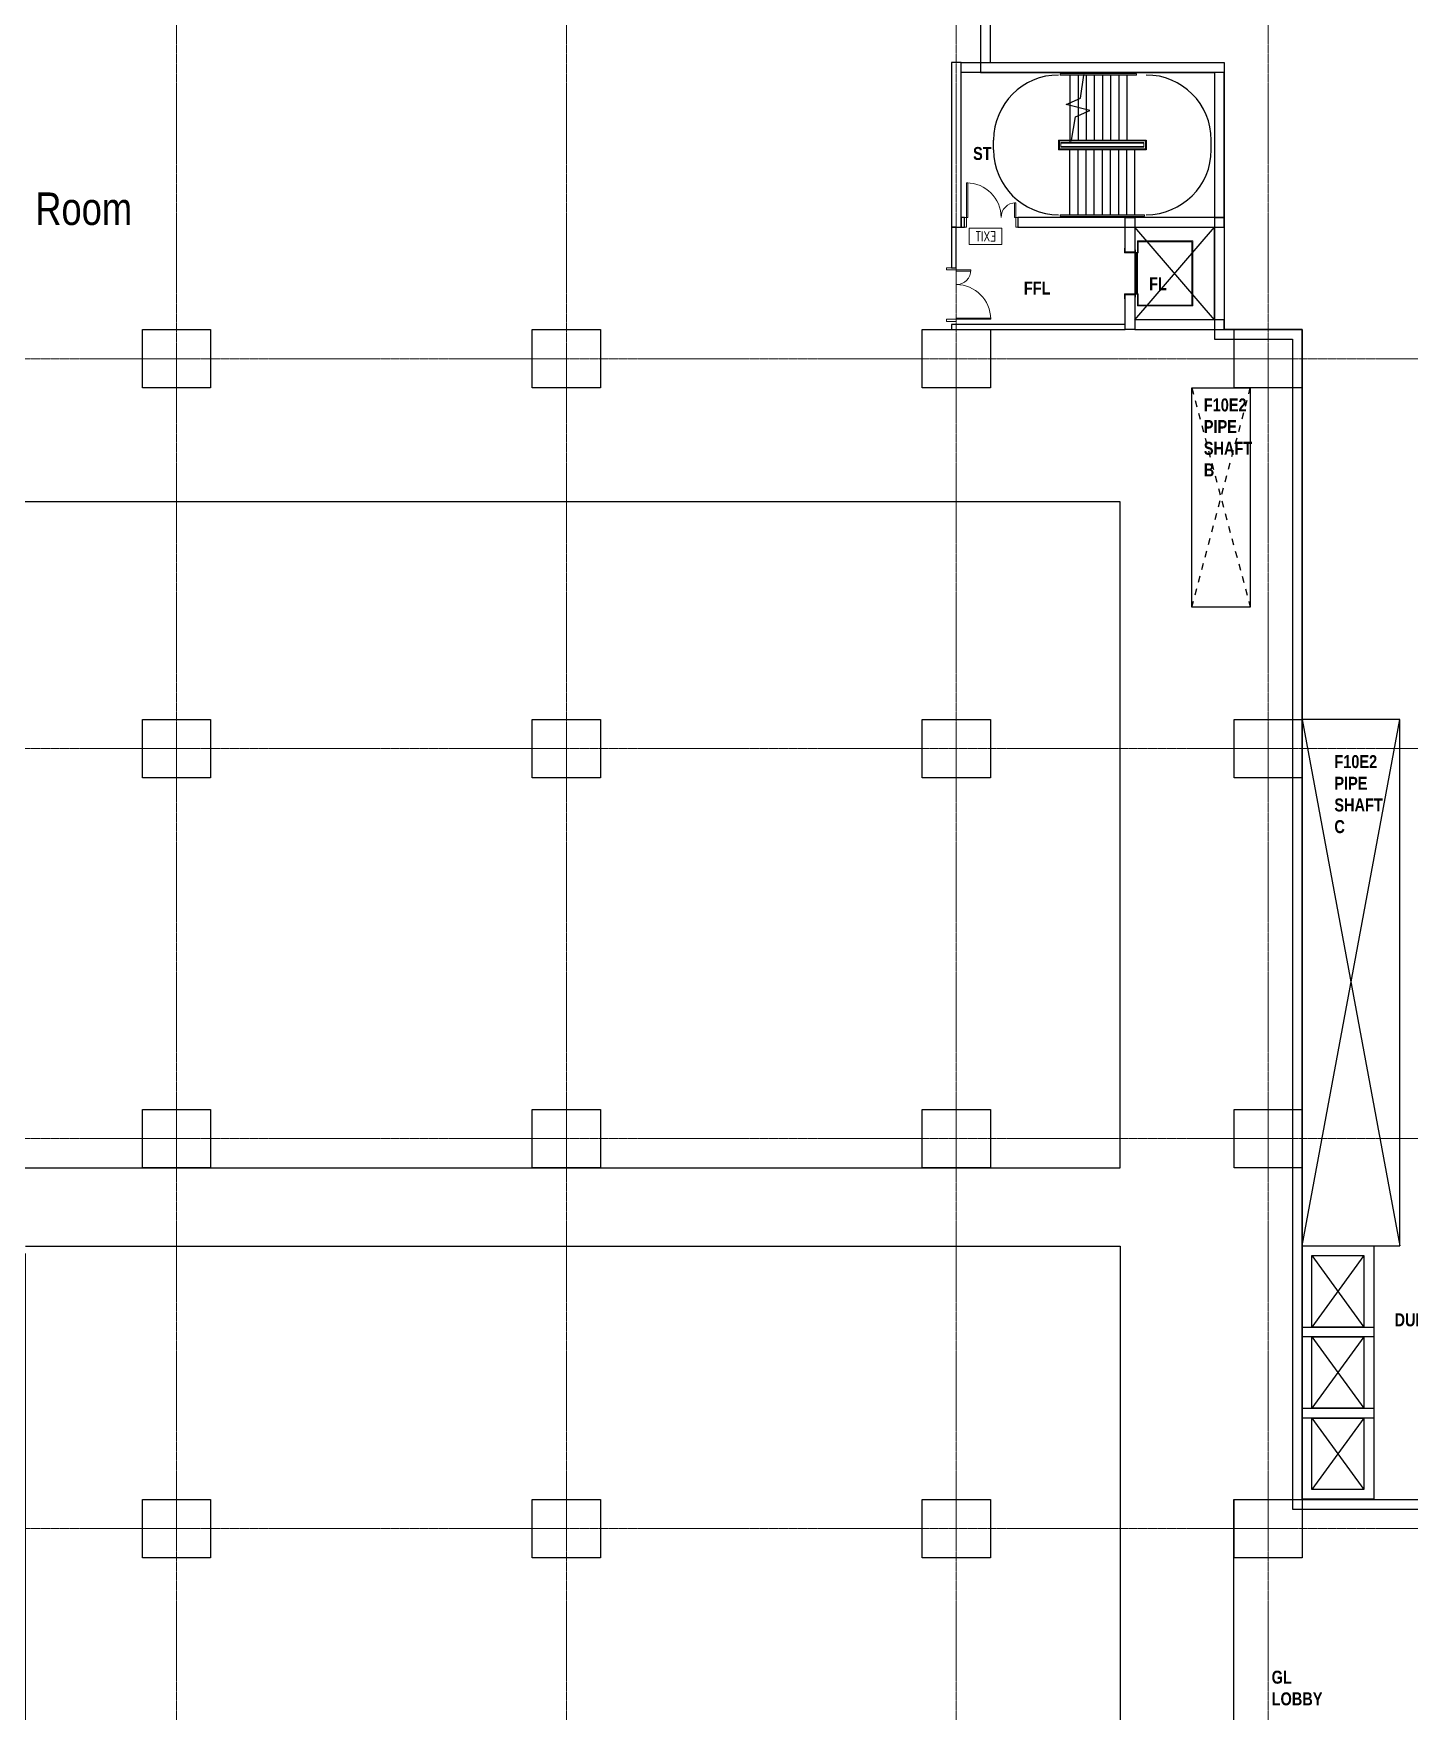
# Model space of a CAD drawing. Header units: millimetres. Extents: x -635893 to 717484, y -2208734 to -1510957.
# Drawn here: x -124444 to -82095, y -1612682 to -1561052 of the extents above; entities that cross this region are included whole.
import ezdxf

# ---------------------------------------------------------------- set-up
doc = ezdxf.new("R2010")
doc.units = ezdxf.units.MM
doc.linetypes.add('Hidden 2', pattern=[400, 200, -200])
doc.linetypes.add('IDA - Grid Line', pattern=[3500, 2000, -500, 500, -500])
for name, color, linetype in [('000_CTCI_CR', 170, 'Continuous'), ('000_CTCI_CSA', 7, 'Continuous'), ('0_FIRE', 1, 'Continuous')]:
    doc.layers.add(name, color=color, linetype=linetype)
for name, color, linetype, lineweight, true_color in [('A-_--------_-D0-2', 4, 'Continuous', 18, 0x00ffff), ('A-_DOOR----_E-1', 4, 'Continuous', 9, 0x00ffff), ('A-_RALG----_E1-1', 4, 'Continuous', 9, 0x00ffff), ('A-_RALG----_E3-1', 4, 'Continuous', 9, 0x00ffff)]:
    doc.layers.add(name, color=color, linetype=linetype, lineweight=lineweight, true_color=true_color)
doc.layers.add('A-_ANOTGRID_E', color=7, linetype='Continuous', lineweight=9)
doc.layers.add('A-_DOOR----_E', color=7, linetype='Continuous', lineweight=9)
doc.styles.add('Site Area', font='arial.ttf', dxfattribs={"width": 0.8})

# ---------------------------------------------------------------- blocks, each defined once
blk = doc.blocks.new('dumb waiter')
at = {"color": 252}
for p, q in [((300, 300), (2500, 1900)), ((300, 1900), (2500, 300))]:
    blk.add_line(p, q, dxfattribs=at)
for points in [[(0, 2200), (2800, 2200), (2800, 0), (0, 0)], [(300, 1900), (2500, 1900), (2500, 300), (300, 300)]]:
    blk.add_lwpolyline(points, close=True, dxfattribs=at)
blk = doc.blocks.new('IDA - F - DoubleUnbalanced - Swing - 1650L X 2200H - DOOR TYPE - FIRE RATING-8452598-PROBE 10B - LEVEL 6 LAYOUT PLAN')
at = {"layer": 'A-_DOOR----_E', "color": 252}
for p, q in [((-520, 150), (-450, 150)), ((-520, -150), (-520, 150)), ((-450, 150), (-450, -150)), ((1060, 150), (1130, 150)), ((1060, -150), (1060, 150)), ((1130, 150), (1130, -150)), ((-450, -150), (-520, -150)), ((-450, -150), (-450, -600)), ((-418, -150), (-450, -150)), ((-418, -600), (-418, -150)), ((1028, -150), (1060, -150)), ((1028, -1210), (1028, -150)), ((1060, -150), (1060, -1210)), ((1130, -150), (1060, -150)), ((-450, -600), (-418, -600)), ((1060, -1210), (1028, -1210))]:
    blk.add_line(p, q, dxfattribs=at)
for centre, radius, start, end in [((-450, -150), 450, 270, 0), ((-450, -150), 450, 270, 360), ((1060, -150), 1060, 180, 270), ((1060, -150), 1060, 180, 270)]:
    blk.add_arc(centre, radius, start, end, dxfattribs=at)
blk = doc.blocks.new('IDA - Exit Sign V2 - IDA - Exit Sign - One Side-9543781-2ND STOREY')
at = {"layer": 'A-_--------_-D0-2', "color": 252}
for p, q in [((-500, -650), (-500, -150)), ((-500, -150), (500, -150)), ((-290, -250), (-160, -250)), ((-290, -250), (-290, -550)), ((-290, -393), (-210, -393)), ((30, -250), (-110, -550)), ((-110, -250), (30, -550)), ((100, -250), (100, -550)), ((150, -250), (290, -250)), ((220, -250), (220, -550)), ((500, -150), (500, -650)), ((500, -650), (-500, -650)), ((-290, -550), (-160, -550))]:
    blk.add_line(p, q, dxfattribs=at)
blk = doc.blocks.new('IDA - Elevator Door - 1300L X 2200H - 2hr-13934193-FAB - LEVEL 4 LAYOUT PLAN')
at = {"layer": 'A-_DOOR----_E', "color": 252}
for p, q in [((-1000, 1930), (-1000, 230)), ((1000, 1930), (-1000, 1930)), ((-975, 1905), (975, 1905)), ((-975, 255), (-975, 1905)), ((975, 1905), (975, 255)), ((1000, 230), (1000, 1930)), ((-1000, 230), (-630, 230)), ((-630, 255), (-975, 255)), ((730, 165), (-730, 165)), ((-730, 165), (-730, 155)), ((-630, 155), (-730, 155)), ((-730, 155), (-730, 150)), ((-650, 230), (0, 230)), ((0, 205), (-650, 205)), ((-650, 190), (-2, 190)), ((-2, 165), (-650, 165)), ((-630, 230), (-630, 255)), ((-630, -165), (-630, 155)), ((-630, 150), (630, 150)), ((650, 230), (0, 230)), ((0, 205), (650, 205)), ((2, 190), (650, 190)), ((650, 165), (2, 165)), ((630, 255), (975, 255)), ((630, 230), (630, 255)), ((975, 230), (630, 230)), ((630, 230), (1000, 230)), ((730, 155), (630, 155)), ((630, 155), (630, -165)), ((730, 155), (730, 165)), ((730, 150), (730, 155)), ((-780, -150), (-780, -165)), ((-780, -165), (-780, -150)), ((-775, -170), (-635, -170)), ((635, -170), (775, -170)), ((780, -165), (780, -150)), ((780, -150), (780, -165))]:
    blk.add_line(p, q, dxfattribs=at)
for centre, start, end in [((-775, -165), 180, 270), ((-775, -165), 180, 255), ((-635, -165), 270, 360), ((635, -165), 180, 270), ((775, -165), 270, 360), ((775, -165), 285, 0)]:
    blk.add_arc(centre, 5, start, end, dxfattribs=at)
blk = doc.blocks.new('PIPE SHAFT')
at = {"color": 252, "linetype": 'Hidden 2'}
for p, q in [((129400, -1680213, 0), (131200, -1686963, 0)), ((129400, -1686963, 0), (131200, -1680213, 0))]:
    blk.add_line(p, q, dxfattribs=at)
at = {"color": 252}
for p, q in [((132799, -1690414, 0), (135799, -1706610, 0)), ((132800, -1706610, 0), (135799, -1690414, 0))]:
    blk.add_line(p, q, dxfattribs=at)
at = {"color": 252, "elevation": 0}
for points in [[(131200, -1686963), (129400, -1686963), (129400, -1680213), (131200, -1680213)], [(135799, -1690414), (132799, -1690414), (132799, -1706610), (135799, -1706610)]]:
    blk.add_lwpolyline(points, close=True, dxfattribs=at)
at = {"color": 252, "char_height": 400, "attachment_point": 1, "style": 'Site Area'}
for s, width, gutter_width, insert in [('{\\fArial|b1|i0|c0|p34;F10E2\\PPIPE SHAFT\\PB}', 1343.72, 9702, (129769, -1680536, 0)), ('{\\fArial|b1|i0|c0|p34;F10E2\\PPIPE\\PSHAFT \\PC}', 3359.3, 24255, (133788, -1691512, 0))]:
    blk.add_mtext_dynamic_manual_height_columns(s, width=width, gutter_width=gutter_width, heights=[0], dxfattribs=dict(at, insert=insert))

msp = doc.modelspace()

# ---------------------------------------------------------------- linework, layer by layer
at = {"color": 252}
for p, q in [((-92545.247, -1562247.52, 0), (-92545.247, -1562287.52, 0)), ((-92545.247, -1562327.52, 0), (-92545.247, -1564327.52, 0)), ((-92295.247, -1562247.52, 0), (-92295.247, -1562287.52, 0)), ((-92295.247, -1562327.52, 0), (-92295.247, -1564327.52, 0)), ((-92217.602, -1563037.742, 0), (-92115.721, -1562327.52, 0)), ((-92105.004, -1562287.52, 0), (-92094.286, -1562247.52, 0)), ((-92045.247, -1562247.52, 0), (-92045.247, -1562287.52, 0)), ((-92045.247, -1562327.52, 0), (-92045.247, -1564327.52, 0)), ((-91795.247, -1562247.52, 0), (-91795.247, -1562287.52, 0)), ((-91795.247, -1562327.52, 0), (-91795.247, -1564327.52, 0)), ((-91545.247, -1562247.52, 0), (-91545.247, -1562287.52, 0)), ((-91545.247, -1562327.52, 0), (-91545.247, -1564327.52, 0)), ((-91295.247, -1562247.52, 0), (-91295.247, -1562287.52, 0)), ((-91295.247, -1562327.52, 0), (-91295.247, -1564327.52, 0)), ((-91045.247, -1562247.52, 0), (-91045.247, -1562287.52, 0)), ((-91045.247, -1562327.52, 0), (-91045.247, -1564327.52, 0)), ((-90795.247, -1562247.52, 0), (-90795.247, -1562287.52, 0)), ((-90795.247, -1562327.52, 0), (-90795.247, -1564327.52, 0)), ((-92657.47, -1563230.463, 0), (-92217.602, -1563037.742, 0)), ((-91933.025, -1563424.577, 0), (-92657.47, -1563230.463, 0)), ((-92545.247, -1563181.294, 0), (-92545.247, -1563260.532, 0)), ((-92295.247, -1563071.761, 0), (-92295.247, -1563327.52, 0)), ((-92496.209, -1564327.52, 0), (-92372.893, -1563617.297, 0)), ((-92372.893, -1563617.297, 0), (-91933.025, -1563424.577, 0)), ((-92045.247, -1563394.507, 0), (-92045.247, -1563473.745, 0)), ((-94895.247, -1564627.52, 0), (-94895.247, -1564327.52, 0)), ((-92895.247, -1564327.52, 0), (-92895.247, -1564627.52, 0)), ((-90195.247, -1564627.52, 0), (-90195.247, -1564327.52, 0)), ((-90195.247, -1564327.52, 0), (-90195.247, -1564627.52, 0)), ((-88195.247, -1564627.52, 0), (-88195.247, -1564327.52, 0)), ((-92545.247, -1566627.52, 0), (-92545.247, -1564627.52, 0)), ((-92295.247, -1566627.52, 0), (-92295.247, -1564627.52, 0)), ((-92045.247, -1566627.52, 0), (-92045.247, -1564627.52, 0)), ((-91795.247, -1566627.52, 0), (-91795.247, -1564627.52, 0)), ((-91545.247, -1566627.52, 0), (-91545.247, -1564627.52, 0)), ((-91295.247, -1566627.52, 0), (-91295.247, -1564627.52, 0)), ((-91045.247, -1566627.52, 0), (-91045.247, -1564627.52, 0)), ((-90795.247, -1566627.52, 0), (-90795.247, -1564627.52, 0)), ((-90545.247, -1566627.52, 0), (-90545.247, -1564627.52, 0)), ((-92545.247, -1566707.52, 0), (-92545.247, -1566667.52, 0)), ((-92295.247, -1566707.52, 0), (-92295.247, -1566667.52, 0)), ((-92045.247, -1566707.52, 0), (-92045.247, -1566667.52, 0)), ((-91795.247, -1566707.52, 0), (-91795.247, -1566667.52, 0)), ((-91545.247, -1566707.52, 0), (-91545.247, -1566667.52, 0)), ((-91295.247, -1566707.52, 0), (-91295.247, -1566667.52, 0)), ((-91045.247, -1566707.52, 0), (-91045.247, -1566667.52, 0)), ((-90795.247, -1566707.52, 0), (-90795.247, -1566667.52, 0)), ((-90545.247, -1566707.52, 0), (-90545.247, -1566667.52, 0)), ((-88095.434, -1569857.605, 0), (-90545.248, -1567007.516, 0)), ((-90545.247, -1569857.601, 0), (-88095.435, -1567007.519, 0))]:
    msp.add_line(p, q, dxfattribs=at)
at = {"color": 252, "elevation": 0}
for points in [[(-95894.871, -1561947.52), (-96194.871, -1561947.52), (-96194.872, -1567007.519), (-95894.872, -1567007.519)], [(-95894.871, -1561947.521), (-87795.247, -1561947.52), (-87795.247, -1562247.52), (-95894.871, -1562247.521)], [(-87795.247, -1562247.52), (-88095.247, -1562247.52), (-88095.247, -1566707.52), (-87795.247, -1566707.52)], [(-95894.872, -1567007.519), (-95794.872, -1567007.519), (-95794.872, -1566707.519), (-95894.872, -1566707.519)], [(-94144.872, -1567007.519), (-87795.247, -1567007.52), (-87795.247, -1566707.52), (-94144.872, -1566707.519)], [(-90545.249, -1566707.519), (-90545.248, -1567782.56), (-90845.248, -1567782.56), (-90845.249, -1566707.519)], [(-87795.247, -1567007.52), (-87795.247, -1566707.52), (-90545.249, -1566707.516), (-90545.248, -1567007.516)], [(-96194.869, -1568257.6), (-96044.868, -1568257.6), (-96044.872, -1567007.519), (-96194.872, -1567007.519)], [(-87795.435, -1567007.514), (-87795.434, -1569857.6), (-88095.434, -1569857.6), (-88095.435, -1567007.514)], [(-90545.248, -1569082.56), (-90545.247, -1570157.601), (-90845.247, -1570157.601), (-90845.248, -1569082.56)], [(-90845.281, -1570157.595), (-90845.281, -1570007.594), (-96194.874, -1570007.601), (-96194.874, -1570157.601)], [(-87795.434, -1570157.61), (-87795.434, -1569857.61), (-90545.061, -1569857.606), (-90545.061, -1570157.606)], [(-87795.059, -1570157.61), (-87795.06, -1569857.61), (-90545.061, -1569857.606), (-90545.061, -1570157.606)], [(-121095.061, -1570157.469), (-118995.061, -1570157.469), (-118995.061, -1571957.469), (-121095.061, -1571957.469)], [(-109095.061, -1570156.826), (-106995.061, -1570156.826), (-106995.061, -1571956.826), (-109095.061, -1571956.826)], [(-97095.061, -1570156.826), (-94995.061, -1570156.826), (-94995.061, -1571956.826), (-97095.061, -1571956.826)], [(-87495.061, -1570156.826), (-85395.061, -1570156.826), (-85395.061, -1571956.826), (-87495.061, -1571956.826)], [(-121095.061, -1582157.469), (-118995.061, -1582157.469), (-118995.061, -1583957.469), (-121095.061, -1583957.469)], [(-109095.061, -1582156.826), (-106995.061, -1582156.826), (-106995.061, -1583956.826), (-109095.061, -1583956.826)], [(-97095.061, -1582156.826), (-94995.061, -1582156.826), (-94995.061, -1583956.826), (-97095.061, -1583956.826)], [(-87495.061, -1582156.826), (-85395.061, -1582156.826), (-85395.061, -1583956.826), (-87495.061, -1583956.826)], [(-121095.061, -1594157.469), (-118995.061, -1594157.469), (-118995.061, -1595957.469), (-121095.061, -1595957.469)], [(-109095.061, -1594156.826), (-106995.061, -1594156.826), (-106995.061, -1595956.826), (-109095.061, -1595956.826)], [(-97095.061, -1594156.826), (-94995.061, -1594156.826), (-94995.061, -1595956.826), (-97095.061, -1595956.826)], [(-87495.061, -1594156.826), (-85395.061, -1594156.826), (-85395.061, -1595956.826), (-87495.061, -1595956.826)], [(-121095.061, -1606157.469), (-118995.061, -1606157.469), (-118995.061, -1607957.469), (-121095.061, -1607957.469)], [(-109095.061, -1606156.826), (-106995.061, -1606156.826), (-106995.061, -1607956.826), (-109095.061, -1607956.826)], [(-97095.061, -1606156.826), (-94995.061, -1606156.826), (-94995.061, -1607956.826), (-97095.061, -1607956.826)], [(-81795.365, -1618157.764), (-87495.51, -1618157.764), (-87495.51, -1606157.61), (-81795.365, -1606157.61)], [(-87495.061, -1606156.826), (-85395.061, -1606156.826), (-85395.061, -1607956.826), (-87495.061, -1607956.826)]]:
    msp.add_lwpolyline(points, close=True, dxfattribs=at)
at = {"color": 252}
for centre, start, end in [((-92895.247, -1564327.52, 0), 90, 180), ((-90195.247, -1564327.52, 0), 0, 90), ((-92895.247, -1564627.52, 0), 180, 270), ((-90195.247, -1564627.52, 0), 270, 0)]:
    msp.add_arc(centre, 2000, start, end, dxfattribs=at)
at = {"layer": '000_CTCI_CSA', "color": 252, "elevation": 0}
for points in [[(-162744.855, -1589068.065), (-164894.926, -1589067.614), (-164895.061, -1546157.217), (-94995.508, -1546157.61), (-94995.508, -1561947.532), (-87795.059, -1561947.534), (-87795.062, -1570157.61), (-85395.061, -1570157.61), (-85395.061, -1606157.61), (-75795.059, -1606157.61), (-75795.061, -1625257.404), (-71035.061, -1625257.403), (-71035.063, -1640056.825), (-145095.508, -1640056.826), (-145095.061, -1606156.826)], [(-162744.855, -1588767.609), (-164594.927, -1588767.614), (-164595.06, -1546457.219), (-95295.508, -1546457.608), (-95295.508, -1562247.532), (-88095.06, -1562247.534), (-88095.062, -1570457.61), (-85695.061, -1570457.61), (-85695.061, -1606457.61), (-76095.059, -1606457.61), (-76095.061, -1625557.404), (-71335.061, -1625557.403), (-71335.062, -1639756.825), (-144795.508, -1639756.826), (-144795.506, -1606156.826)]]:
    msp.add_lwpolyline(points, dxfattribs=at)
at = {"layer": '000_CTCI_CSA', "color": 252, "ltscale": 0.1, "elevation": 0}
msp.add_lwpolyline([(-145095.061, -1595956.826), (-90994.747, -1595956.826), (-90994.747, -1575456.61), (-145095.061, -1575456.61)], close=True, dxfattribs=at)
msp.add_lwpolyline([(-124695.038, -1598363.102), (-90994.747, -1598363.165), (-90994.747, -1619425.492), (-91005.948, -1619425.492), (-91005.948, -1639225.491), (-121095.061, -1639248.808), (-121095.061, -1629649.452), (-124695.199, -1629649.452), (-124695.061, -1598591.092)], dxfattribs=at)
at = {"layer": '0_FIRE', "color": 252, "elevation": 0}
msp.add_lwpolyline([(-85395.061, -1606157.61), (-85395.061, -1570157.61), (-87795.061, -1570157.61)], dxfattribs=at)
at = {"layer": 'A-_ANOTGRID_E', "color": 252, "linetype": 'IDA - Grid Line', "ltscale": 0.005}
for p, q in [((-120045.061, -1526391.026, 0), (-120045.061, -1656232.232, 0)), ((-108045.061, -1526391.026, 0), (-108045.061, -1656232.232, 0)), ((-96045.061, -1526391.026, 0), (-96045.061, -1656232.232, 0)), ((-86445.061, -1526391.026, 0), (-86445.061, -1656232.232, 0)), ((-54960.328, -1571056.826, 0), (-189425.313, -1571056.826, 0)), ((-54960.328, -1583056.826, 0), (-189425.313, -1583056.826, 0)), ((-54960.328, -1595056.826, 0), (-189425.313, -1595056.826, 0)), ((-54960.328, -1607056.826, 0), (-189425.313, -1607056.826, 0))]:
    msp.add_line(p, q, dxfattribs=at)
at = {"layer": 'A-_RALG----_E1-1', "color": 252}
for p, q in [((-92845.247, -1562287.52, 0), (-92845.247, -1562327.52, 0)), ((-92545.247, -1562287.52, 0), (-92845.247, -1562287.52, 0)), ((-92545.247, -1562327.52, 0), (-92845.247, -1562327.52, 0)), ((-92105.004, -1562287.52, 0), (-92545.247, -1562287.52, 0)), ((-92115.721, -1562327.52, 0), (-92545.247, -1562327.52, 0)), ((-92115.721, -1562327.52, 0), (-92105.004, -1562287.52, 0)), ((-90545.247, -1562327.52, 0), (-92115.721, -1562327.52, 0)), ((-90545.247, -1562287.52, 0), (-92105.004, -1562287.52, 0)), ((-90495.247, -1562287.52, 0), (-90545.247, -1562287.52, 0)), ((-90495.247, -1562327.52, 0), (-90545.247, -1562327.52, 0)), ((-90495.247, -1562287.52, 0), (-90495.247, -1562327.52, 0)), ((-92545.247, -1564357.52, 0), (-92496.209, -1564357.52, 0)), ((-92545.247, -1564357.52, 0), (-92545.247, -1564397.52, 0)), ((-92496.209, -1564357.52, 0), (-92545.247, -1564357.52, 0)), ((-92496.209, -1564397.52, 0), (-92545.247, -1564397.52, 0)), ((-92496.209, -1564397.52, 0), (-92545.247, -1564397.52, 0)), ((-92846.102, -1566667.52, 0), (-92846.102, -1566627.52, 0)), ((-92846.102, -1566627.52, 0), (-92796.102, -1566627.52, 0)), ((-92846.102, -1566667.52, 0), (-92796.102, -1566667.52, 0)), ((-92796.102, -1566627.52, 0), (-90546.102, -1566627.52, 0)), ((-92796.102, -1566667.52, 0), (-90546.102, -1566667.52, 0)), ((-90546.102, -1566627.52, 0), (-90246.102, -1566627.52, 0)), ((-90546.102, -1566667.52, 0), (-90246.102, -1566667.52, 0)), ((-90246.102, -1566667.52, 0), (-90246.102, -1566627.52, 0))]:
    msp.add_line(p, q, dxfattribs=at)
at = {"layer": 'A-_RALG----_E3-1', "color": 252}
for p, q in [((-92895.247, -1564327.52, 0), (-92895.247, -1564627.52, 0)), ((-92545.247, -1564327.52, 0), (-92895.247, -1564327.52, 0)), ((-92870.247, -1564352.52, 0), (-92870.247, -1564602.52, 0)), ((-92545.247, -1564352.52, 0), (-92870.247, -1564352.52, 0)), ((-92545.247, -1564327.52, 0), (-92545.247, -1564352.52, 0)), ((-92496.209, -1564327.52, 0), (-92545.247, -1564327.52, 0)), ((-92545.247, -1564352.52, 0), (-92545.247, -1564327.52, 0)), ((-92545.247, -1564352.52, 0), (-92545.247, -1564357.52, 0)), ((-92496.209, -1564352.52, 0), (-92545.247, -1564352.52, 0)), ((-92545.247, -1564357.52, 0), (-92545.247, -1564352.52, 0)), ((-92545.247, -1564397.52, 0), (-92545.247, -1564402.52, 0)), ((-92545.247, -1564402.52, 0), (-92545.247, -1564397.52, 0)), ((-92496.209, -1564352.52, 0), (-92496.209, -1564327.52, 0)), ((-90545.247, -1564327.52, 0), (-92496.209, -1564327.52, 0)), ((-92496.209, -1564352.52, 0), (-92496.209, -1564327.52, 0)), ((-90545.247, -1564327.52, 0), (-92496.209, -1564327.52, 0)), ((-92496.209, -1564357.52, 0), (-92496.209, -1564352.52, 0)), ((-92496.209, -1564357.52, 0), (-92496.209, -1564352.52, 0)), ((-92496.209, -1564357.52, 0), (-92496.209, -1564352.52, 0)), ((-90545.247, -1564352.52, 0), (-92496.209, -1564352.52, 0)), ((-92496.209, -1564357.52, 0), (-92496.209, -1564352.52, 0)), ((-92496.209, -1564357.52, 0), (-92496.209, -1564352.52, 0)), ((-92496.209, -1564357.52, 0), (-92496.209, -1564352.52, 0)), ((-90545.247, -1564352.52, 0), (-92496.209, -1564352.52, 0)), ((-92496.209, -1564402.52, 0), (-92496.209, -1564397.52, 0)), ((-92496.209, -1564402.52, 0), (-92496.209, -1564397.52, 0)), ((-92496.209, -1564402.52, 0), (-92496.209, -1564397.52, 0)), ((-92496.209, -1564402.52, 0), (-92496.209, -1564397.52, 0)), ((-92496.209, -1564402.52, 0), (-92496.209, -1564397.52, 0)), ((-92496.209, -1564402.52, 0), (-92496.209, -1564397.52, 0)), ((-90195.247, -1564327.52, 0), (-90545.247, -1564327.52, 0)), ((-90195.247, -1564327.52, 0), (-90545.247, -1564327.52, 0)), ((-90220.247, -1564352.52, 0), (-90545.247, -1564352.52, 0)), ((-90220.247, -1564352.52, 0), (-90545.247, -1564352.52, 0)), ((-90220.247, -1564602.52, 0), (-90220.247, -1564352.52, 0)), ((-90220.247, -1564602.52, 0), (-90220.247, -1564352.52, 0)), ((-90195.247, -1564627.52, 0), (-90195.247, -1564327.52, 0)), ((-90195.247, -1564627.52, 0), (-90195.247, -1564327.52, 0)), ((-92895.247, -1564627.52, 0), (-92795.247, -1564627.52, 0)), ((-92870.247, -1564602.52, 0), (-92795.247, -1564602.52, 0)), ((-92820.247, -1564402.52, 0), (-92820.247, -1564552.52, 0)), ((-92545.247, -1564402.52, 0), (-92820.247, -1564402.52, 0)), ((-92545.247, -1564427.52, 0), (-92820.247, -1564427.52, 0)), ((-92820.247, -1564527.52, 0), (-92795.247, -1564527.52, 0)), ((-92820.247, -1564552.52, 0), (-92795.247, -1564552.52, 0)), ((-92795.247, -1564527.52, 0), (-92545.247, -1564527.52, 0)), ((-92795.247, -1564552.52, 0), (-92545.247, -1564552.52, 0)), ((-92795.247, -1564602.52, 0), (-92545.247, -1564602.52, 0)), ((-92795.247, -1564627.52, 0), (-92545.247, -1564627.52, 0)), ((-92545.247, -1564402.52, 0), (-92545.247, -1564427.52, 0)), ((-92496.209, -1564402.52, 0), (-92545.247, -1564402.52, 0)), ((-92545.247, -1564427.52, 0), (-92545.247, -1564402.52, 0)), ((-92496.209, -1564427.52, 0), (-92545.247, -1564427.52, 0)), ((-92545.247, -1564527.52, 0), (-90545.247, -1564527.52, 0)), ((-92545.247, -1564552.52, 0), (-90545.247, -1564552.52, 0)), ((-92545.247, -1564602.52, 0), (-90545.247, -1564602.52, 0)), ((-92545.247, -1564627.52, 0), (-90545.247, -1564627.52, 0)), ((-92496.209, -1564427.52, 0), (-92496.209, -1564402.52, 0)), ((-90545.247, -1564402.52, 0), (-92496.209, -1564402.52, 0)), ((-92496.209, -1564427.52, 0), (-92496.209, -1564402.52, 0)), ((-90545.247, -1564402.52, 0), (-92496.209, -1564402.52, 0)), ((-90545.247, -1564427.52, 0), (-92496.209, -1564427.52, 0)), ((-90545.247, -1564427.52, 0), (-92496.209, -1564427.52, 0)), ((-90270.247, -1564402.52, 0), (-90545.247, -1564402.52, 0)), ((-90270.247, -1564402.52, 0), (-90545.247, -1564402.52, 0)), ((-90270.247, -1564427.52, 0), (-90545.247, -1564427.52, 0)), ((-90270.247, -1564427.52, 0), (-90545.247, -1564427.52, 0)), ((-90545.247, -1564552.52, 0), (-90545.247, -1564527.52, 0)), ((-90545.247, -1564527.52, 0), (-90545.247, -1564552.52, 0)), ((-90545.247, -1564527.52, 0), (-90270.247, -1564527.52, 0)), ((-90545.247, -1564527.52, 0), (-90545.247, -1564552.52, 0)), ((-90545.247, -1564527.52, 0), (-90270.247, -1564527.52, 0)), ((-90545.247, -1564557.52, 0), (-90545.247, -1564552.52, 0)), ((-90545.247, -1564552.52, 0), (-90545.247, -1564557.52, 0)), ((-90545.247, -1564552.52, 0), (-90270.247, -1564552.52, 0)), ((-90545.247, -1564552.52, 0), (-90545.247, -1564557.52, 0)), ((-90545.247, -1564552.52, 0), (-90270.247, -1564552.52, 0)), ((-90545.247, -1564602.52, 0), (-90545.247, -1564597.52, 0)), ((-90545.247, -1564597.52, 0), (-90545.247, -1564602.52, 0)), ((-90545.247, -1564597.52, 0), (-90545.247, -1564602.52, 0)), ((-90545.247, -1564627.52, 0), (-90545.247, -1564602.52, 0)), ((-90545.247, -1564602.52, 0), (-90545.247, -1564627.52, 0)), ((-90545.247, -1564602.52, 0), (-90220.247, -1564602.52, 0)), ((-90545.247, -1564602.52, 0), (-90545.247, -1564627.52, 0)), ((-90545.247, -1564602.52, 0), (-90220.247, -1564602.52, 0)), ((-90545.247, -1564627.52, 0), (-90195.247, -1564627.52, 0)), ((-90545.247, -1564627.52, 0), (-90195.247, -1564627.52, 0)), ((-90270.247, -1564552.52, 0), (-90270.247, -1564402.52, 0)), ((-90270.247, -1564552.52, 0), (-90270.247, -1564402.52, 0))]:
    msp.add_line(p, q, dxfattribs=at)

# ---------------------------------------------------------------- block references
at = {"color": 252, "lineweight": 40}
msp.add_blockref('PIPE SHAFT', (-218194.371, 108256.664, 0), dxfattribs=at)
at = {"color": 252, "xscale": -1}
msp.add_blockref('IDA - Exit Sign V2 - IDA - Exit Sign - One Side-9543781-2ND STOREY', (-95144.79, -1566890.633, 0), dxfattribs=at)
at = {"color": 252, "rotation": 270}
for p in [(-85395.07, -1598353.621, 0), (-85395.061, -1600854.012, 0), (-85395.061, -1600854.012, 0), (-85395.061, -1603354.012, 0), (-85395.061, -1603354.012, 0)]:
    msp.add_blockref('dumb waiter', p, dxfattribs=at)
at = {"layer": 'A-_DOOR----_E', "color": 252, "rotation": 180.0000413251928}
msp.add_blockref('IDA - F - DoubleUnbalanced - Swing - 1650L X 2200H - DOOR TYPE - FIRE RATING-8452598-PROBE 10B - LEVEL 6 LAYOUT PLAN', (-94664.873, -1566857.518, 0), dxfattribs=at)
at = {"layer": 'A-_DOOR----_E', "color": 252, "xscale": -1, "rotation": 89.99995867480713}
msp.add_blockref('IDA - F - DoubleUnbalanced - Swing - 1650L X 2200H - DOOR TYPE - FIRE RATING-8452598-PROBE 10B - LEVEL 6 LAYOUT PLAN', (-96194.875, -1568777.6, 0), dxfattribs=at)
at = {"layer": 'A-_DOOR----_E-1', "color": 252, "xscale": -1, "rotation": 270}
msp.add_blockref('IDA - Elevator Door - 1300L X 2200H - 2hr-13934193-FAB - LEVEL 4 LAYOUT PLAN', (-90695.435, -1568432.557, 0), dxfattribs=at)

# ---------------------------------------------------------------- texts
at = {"color": 252, "lineweight": 53, "char_height": 400, "attachment_point": 7, "style": 'Site Area'}
for s, insert in [('{\\fArial|b1|i0|c0|p34;ST}', (-95526.888, -1564948.03, 0)), ('{\\fArial|b1|i0|c0|p34;FFL}', (-93963.909, -1569084.553, 0)), ('{\\fArial|b1|i0|c0|p34;FL}', (-90106.888, -1568951.03, 0))]:
    msp.add_mtext_dynamic_manual_height_columns(s, width=3027.31179, gutter_width=24254.764, heights=[0], dxfattribs=dict(at, insert=insert))
at = {"color": 252, "char_height": 400, "attachment_point": 1, "style": 'Site Area'}
for s, width, insert in [('{\\fArial|b1|i0|c0|p34;DUMB WAITER}', 8048.00691, (-82554.435, -1600431.994, 0)), ('{\\fArial|b1|i0|c0|p34;GL\\PLOBBY}', 7027.14739, (-86337.192, -1611428.219, 0))]:
    msp.add_mtext_dynamic_manual_height_columns(s, width=width, gutter_width=24254.764, heights=[0], dxfattribs=dict(at, insert=insert))
at = {"layer": '000_CTCI_CR', "color": 252, "insert": (-127992.637, -1565942.235, 0), "char_height": 1000, "attachment_point": 1, "rotation": 360, "style": 'Site Area'}
msp.add_mtext_dynamic_manual_height_columns('MECH Room', width=7347.49915, gutter_width=24254.764, heights=[0], dxfattribs=at)

doc.saveas('drawing.dxf')
